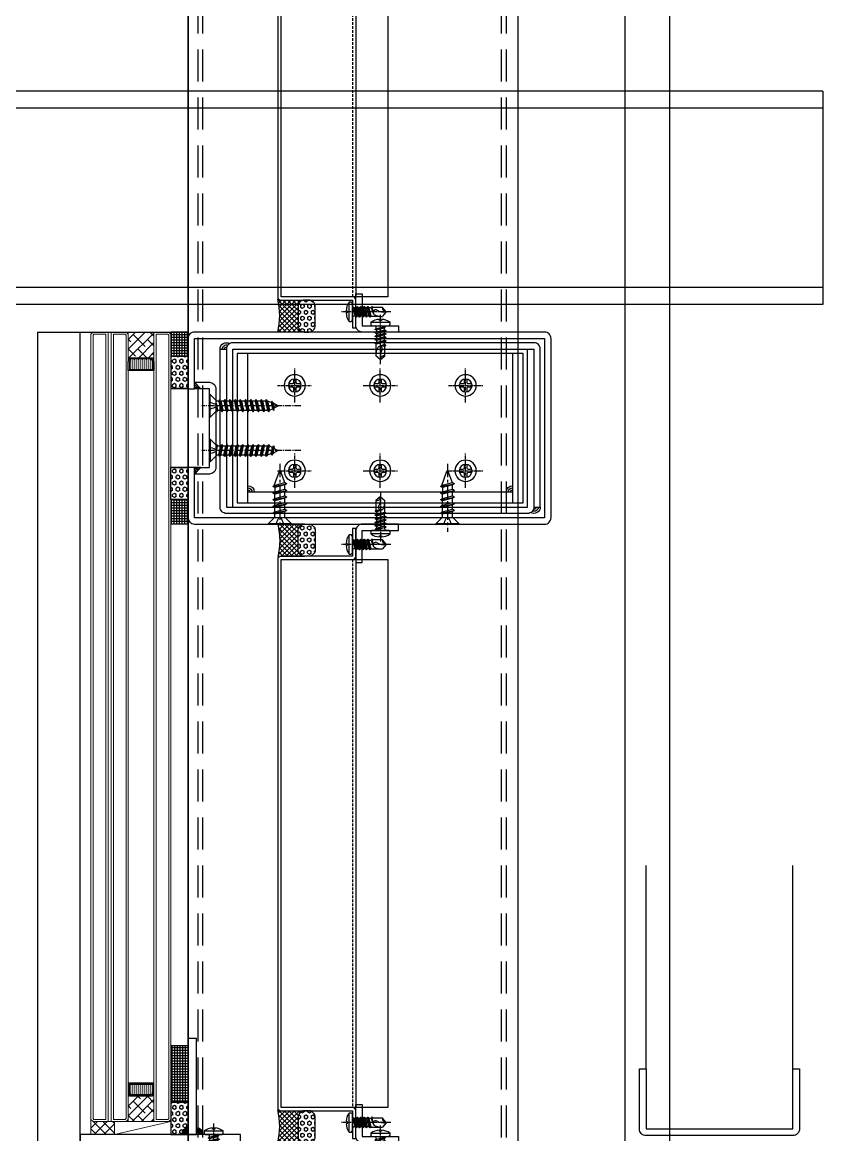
# Model space of a CAD drawing. Extents: x -3378 to 102197, y -3799 to 48702.
# Drawn here: x 58869 to 59244, y 32222 to 32743 of the extents above; entities that cross this region are included whole.
import ezdxf

# ---------------------------------------------------------------- set-up
doc = ezdxf.new("R2010")
doc.units = 0
for name, pattern in [('CEN1', [9, 6, -1, 1, -1]), ('CENTER', [2, 1.25, -0.25, 0.25, -0.25]), ('HIDDEN', [0.375, 0.25, -0.125])]:
    doc.linetypes.add(name, pattern=pattern)
for name, color, linetype in [('ARR', 6, 'Continuous'), ('BCM-DIM', 54, 'Continuous'), ('BCM-draft', 252, 'Continuous'), ('BCM-Extu', 4, 'Continuous'), ('CENTER', 4, 'CENTER'), ('CL', 14, 'CENTER'), ('不鏽鋼板S.S.PANEL', 30, 'Continuous'), ('填縫物 SEALANT', 1, 'Continuous'), ('泡棉', 8, 'Continuous'), ('矽利康', 9, 'Continuous'), ('結構體 STRUCTURAL', 154, 'Continuous'), ('螺絲 固定五金 FASTENERS', 124, 'Continuous'), ('螺絲、螺栓', 4, 'Continuous'), ('視覺模型鋁擠型暫替', 4, 'Continuous'), ('視覺模型鋁擠型暫替-RefEdit0', 4, 'Continuous'), ('金屬面材 METAL PANEL', 2, 'Continuous'), ('镀锌钢板', 3, 'Continuous'), ('隔熱材 INSULATION', 9, 'HIDDEN'), ('隱藏線 HIDDEN', 8, 'HIDDEN')]:
    doc.layers.add(name, color=color, linetype=linetype)
doc.layers.add('BCM-GK', color=252, linetype='Continuous', lineweight=5)
doc.layers.add('BCM-GLA', color=4, linetype='Continuous', lineweight=5)
doc.layers.add('不顯示', color=254, linetype='Continuous', plot=False)
pattern_1 = [(45, (-80931.47096, -992287.45455), (-0.44194173824, 0.44194173824), [])]
pattern_2 = [(90, (-94993.687, -997925.494), (-1.25, 0), []), (180, (-94993.687, -997925.494), (-1e-16, -1.25), [])]
pattern_3 = [(90, (154.4923, -120.1606), (-1.649778, 1e-16), [0.9525, -1.905]), (210, (154.4923, -120.1606), (0.824889, -1.42875), [0.9525, -1.905]), (150, (154.4923, -119.2081), (-0.824889, -1.42875), [0.9525, -1.905])]

# ---------------------------------------------------------------- blocks, each defined once
blk = doc.blocks.new('*u55')
at = {"layer": '泡棉'}
h = blk.add_hatch(dxfattribs=at)
h.set_pattern_fill('HEX', color=256, scale=0.3)
h.set_pattern_definition([(0, (-4141.5022, 978.2385), (0, 1.6497784), [0.9525, -1.905]), (120, (-4141.5022, 978.2385), (-1.42875, -0.8248892), [0.9525, -1.905]), (60, (-4140.5497, 978.2385), (-1.42875, 0.8248892), [0.9525, -1.905])])
edge = h.paths.add_edge_path()
edge.add_line((-12, 9.53), (-3, 9.53))
edge.add_arc((-3, 12.53), 3, 270, 360)
edge.add_line((0, 12.53), (0, 14.53))
edge.add_arc((-3, 14.53), 3, 0, 90)
edge.add_line((-3, 17.53), (-12, 17.53))
edge.add_arc((-12, 14.53), 3, 90, 180)
edge.add_line((-15, 14.53), (-15, 12.53))
edge.add_arc((-12, 12.53), 3, 180, 270)
at = {"layer": '矽利康'}
h = blk.add_hatch(dxfattribs=at)
h.set_pattern_fill('ANSI37', color=256, scale=0.5, style=0)
h.set_pattern_definition([(45, (-4141.5022, 978.2385), (-1.122532, 1.122532), []), (135, (-4141.5022, 978.2385), (-1.122532, -1.122532), [])])
edge = h.paths.add_edge_path()
edge.add_arc((-7.73, -32.06), 32.98, 76.4372, 103.5628)
edge.add_arc((-16.6, 1.13), 1.6, 315, 360)
edge.add_line((-15, 1.13), (-15, 12.53))
edge.add_arc((-12, 12.53), 3, 180, 270)
edge.add_line((-12, 9.53), (-3, 9.53))
edge.add_arc((-3, 12.53), 3, 270, 360)
edge.add_line((0, 12.53), (0, 0))
at = {"layer": '泡棉'}
blk.add_lwpolyline([(-12, 9.53), (-3, 9.53, 0.414214), (0, 12.53), (0, 14.53, 0.414214), (-3, 17.53), (-12, 17.53, 0.414214), (-15, 14.53), (-15, 12.53, 0.414214)], format="xyb", close=True, dxfattribs=at)
at = {"layer": '矽利康'}
blk.add_lwpolyline([(0, 0, 0.118914), (-15.47, 0, 0.198912), (-15, 1.13), (-15, 12.53, 0.414214), (-12, 9.53), (-3, 9.53, 0.414214), (0, 12.53)], format="xyb", close=True, dxfattribs=at)
blk = doc.blocks.new('M5x16圓頭自攻')
at = {"layer": 'ARR', "color": 0, "linetype": 'CENTER', "ltscale": 0.87}
blk.add_line((18, 0), (-5.1, 0), dxfattribs=at)
at = {"layer": 'ARR', "color": 0, "linetype": 'ByBlock', "ltscale": 0.3}
for p, q in [((-1.61, -4.5), (-1.61, 4.5)), ((0.5, 2.24), (1.14, 1.9)), ((0.72, 2.13), (1.65, -2.5)), ((1.89, 1.9), (1.14, 1.9)), ((2.24, 2.5), (3.24, -2.5)), ((3.48, 1.9), (2.73, 1.9)), ((3.83, 2.5), (4.83, -2.5)), ((5.07, 1.9), (4.32, 1.9)), ((5.42, 2.5), (6.42, -2.5)), ((6.81, 1.9), (5.91, 1.9)), ((7.16, 2.5), (8.16, -2.5)), ((8.4, 1.9), (7.65, 1.9)), ((8.73, 1.9), (7.98, 1.9)), ((9.08, 2.5), (9.7, -0.6)), ((14.12, 2.1), (9.46, 2.1)), ((15.83, 0.06), (14.12, 2.1)), ((15.83, 0.06), (15.95, 0.06)), ((16, -0.01), (16, 0.01)), ((2.14, -1.9), (2.89, -1.9)), ((3.73, -1.9), (4.48, -1.9)), ((5.32, -1.9), (6.07, -1.9)), ((6.91, -1.9), (7.81, -1.9)), ((8.54, -2.1), (12.91, -2.1)), ((15.83, -0.06), (14.12, -2.1)), ((15.83, -0.06), (15.95, -0.06))]:
    blk.add_line(p, q, dxfattribs=at)
blk.add_lwpolyline([(-2.98, -0.5, 0.134476), (-1.61, -4.5), (-0.58, -4.5, 0.198912), (-0.44, -4.44), (-0.06, -4.06, 0.198912), (0, -3.92), (0, 3.92, 0.198912), (-0.06, 4.06), (-0.44, 4.44, 0.198912), (-0.58, 4.5), (-1.61, 4.5, 0.134562), (-2.98, 0.5), (-2.48, 0.5), (-2.48, -0.5), (-2.98, -0.5)], format="xyb", dxfattribs=at)
blk.add_lwpolyline([(1.14, 1.9), (2.14, -1.9), (1.8, -2.5), (1.65, -2.5), (1.3, -1.9), (0.3, 1.9), (0.5, 2.24)], dxfattribs=at)
for points in [[(3.24, -2.5), (2.89, -1.9), (1.89, 1.9), (2.24, 2.5), (2.39, 2.5), (2.73, 1.9), (3.73, -1.9), (3.39, -2.5)], [(4.83, -2.5), (4.48, -1.9), (3.48, 1.9), (3.83, 2.5), (3.98, 2.5), (4.32, 1.9), (5.32, -1.9), (4.98, -2.5)], [(6.42, -2.5), (6.07, -1.9), (5.07, 1.9), (5.42, 2.5), (5.57, 2.5), (5.91, 1.9), (6.91, -1.9), (6.57, -2.5)], [(8.16, -2.5), (7.81, -1.9), (6.81, 1.9), (7.16, 2.5), (7.31, 2.5), (7.65, 1.9), (8.65, -1.9), (8.31, -2.5)], [(9.08, 2.5), (8.73, 1.9), (9.7, -0.6), (9.46, 2.1), (9.23, 2.5)]]:
    blk.add_lwpolyline(points, close=True, dxfattribs=at)
for centre, radius, start, end in [((0.67, 3.07), 0.874, 220.3388, 257.7802), ((10.86, -0.29), 1.2, 56.152, 236.152), ((14.85, 6.88), 7.01, 241.6458, 278.008), ((15.9, 1.75), 1.82, 168.8617, 267.6865), ((15.95, 0.01), 0.05, 0, 90), ((1.17, -3.34), 1.44, 84.7312, 144.22), ((13.52, 4.88), 7.01, 241.6458, 274.9541), ((15.95, -0.01), 0.05, 270, 0)]:
    blk.add_arc(centre, radius, start, end, dxfattribs=at)
blk = doc.blocks.new('*U255')
blk.add_blockref('M5x16圓頭自攻', (0, 0))
blk = doc.blocks.new('*U609')
at = {"layer": 'BCM-draft', "linetype": 'HIDDEN', "ltscale": 5}
blk.add_line((16.6, 35), (683.4, 35), dxfattribs=at)
at = {"layer": 'BCM-draft'}
blk.add_lwpolyline([(16.6, 36.6), (683.4, 36.6)], dxfattribs=at)
at = {"layer": '不鏽鋼板S.S.PANEL'}
blk.add_lwpolyline([(685, 1.6), (685, 35), (698, 35), (698, 36.6), (685, 36.6, 0.414214), (683.4, 35), (683.4, 1.6), (16.6, 1.6), (16.6, 35, 0.414214), (15, 36.6), (2, 36.6), (2, 35), (15, 35), (15, 1.6, 0.414214), (16.6, 0), (683.4, 0, 0.414214)], format="xyb", close=True, dxfattribs=at)
at = {"layer": '金屬面材 METAL PANEL'}
blk.add_lwpolyline([(682, 39.6), (697, 39.6), (697, 56.6), (700, 56.6), (700, 39.6, -0.414214), (697, 36.6), (682, 36.6)], format="xyb", close=True, dxfattribs=at)
at = {"layer": '隔熱材 INSULATION', "const_width": 0.2}
blk.add_lwpolyline([(683.4, 35), (683.4, 51.6), (16.6, 51.6), (16.6, 35)], dxfattribs=at)
at = {"layer": '隔熱材 INSULATION'}
blk.add_lwpolyline([(683.4, 1.6), (16.6, 1.6), (16.6, 51.6), (683.4, 51.6)], close=True, dxfattribs=at)
at = {"layer": '填縫物 SEALANT'}
blk.add_blockref('*u55', (700, 0), dxfattribs=at)
at = {"layer": '螺絲 固定五金 FASTENERS', "rotation": 90}
blk.add_blockref('*U255', (690.5, 35), dxfattribs=at)
at = {"layer": '螺絲 固定五金 FASTENERS'}
blk.add_blockref('*U255', (697, 48.1), dxfattribs=at)
blk = doc.blocks.new('5224')
at = {"layer": '視覺模型鋁擠型暫替', "color": 2, "linetype": 'Continuous'}
for centre, radius, start, end in [((-151093.86, 297894.52, 0), 3, 90, 180), ((-151093.86, 297894.52, 0), 2.5, 90, 180), ((-151093.86, 297894.52, 0), 2, 90, 180), ((-151093.86, 297894.52, 0), 1.5, 90, 180), ((-151093.86, 297894.52, 0), 1, 90, 180), ((-151089.86, 297894.52, 0), 3, 0, 90), ((-151089.86, 297894.52, 0), 2.5, 0, 90), ((-151089.86, 297894.52, 0), 2, 0, 90), ((-151089.86, 297894.52, 0), 1.5, 0, 90), ((-151089.86, 297894.52, 0), 1, 0, 90)]:
    blk.add_arc(centre, radius, start, end, dxfattribs=at)
at = {"layer": '金屬面材 METAL PANEL', "elevation": 0}
for points in [[(-151093.86, 297939.52), (-151093.86, 297894.52), (-151089.86, 297894.52), (-151089.86, 297939.52)], [(-151144.36, 297890.52), (-151069.36, 297890.52), (-151069.36, 297894.52), (-151144.36, 297894.52)]]:
    blk.add_lwpolyline(points, close=True, dxfattribs=at)
at = {"layer": '螺絲 固定五金 FASTENERS', "rotation": 270}
blk.add_blockref('*U255', (-151081.86, 297894.52, 0), dxfattribs=at)
blk = doc.blocks.new('*u927')
at = {"layer": 'CENTER', "color": 0, "ltscale": 5}
blk.add_line((28.28, 0), (-3.62, 0), dxfattribs=at)
at = {"layer": '螺絲、螺栓', "color": 0, "linetype": 'ByBlock', "ltscale": 0.2}
for p, q in [((0.3, 5.3), (0.3, -5.3)), ((3.1, 2.5), (3.1, -2.5)), ((3.1, 2.39), (4.64, 2.39)), ((5.08, 3.15), (6.34, -3.15)), ((5.7, 2.39), (7.79, 2.39)), ((8.23, 3.15), (9.49, -3.15)), ((8.85, 2.39), (10.94, 2.39)), ((11.38, 3.15), (12.64, -3.15)), ((12, 2.39), (14.09, 2.39)), ((14.53, 3.15), (15.79, -3.15)), ((17.24, 2.39), (15.15, 2.39)), ((17.68, 3.15), (18.94, -3.15)), ((18.17, 2.61), (24.84, 0.24)), ((3.1, -2.39), (5.9, -2.39)), ((6.96, -2.39), (9.05, -2.39)), ((10.11, -2.39), (12.2, -2.39)), ((13.26, -2.39), (15.35, -2.39)), ((16.41, -2.39), (18.5, -2.39)), ((24.84, -0.23), (19.52, -2.25))]:
    blk.add_line(p, q, dxfattribs=at)
blk.add_lwpolyline([(3.1, -2.5), (0.3, -5.3), (0, -5.3), (0, 5.3), (0.3, 5.3), (3.1, 2.5)], dxfattribs=at)
blk.add_lwpolyline([(0, 1.61, -0.048054), (2.67, 0.68, -0.292428), (3.1, 0, -0.292428), (2.67, -0.68, -0.048054), (0, -1.61, -0.048054)], format="xyb", dxfattribs=at)
for points in [[(6.34, -3.15), (5.9, -2.39), (4.64, 2.39), (5.08, 3.15), (5.27, 3.15), (5.7, 2.39), (6.96, -2.39), (6.53, -3.15)], [(9.49, -3.15), (9.05, -2.39), (7.79, 2.39), (8.23, 3.15), (8.42, 3.15), (8.85, 2.39), (10.11, -2.39), (9.68, -3.15)], [(12.64, -3.15), (12.2, -2.39), (10.94, 2.39), (11.38, 3.15), (11.57, 3.15), (12, 2.39), (13.26, -2.39), (12.83, -3.15)], [(15.79, -3.15), (15.35, -2.39), (14.09, 2.39), (14.53, 3.15), (14.72, 3.15), (15.15, 2.39), (16.41, -2.39), (15.98, -3.15)], [(18.94, -3.15), (18.5, -2.39), (17.24, 2.39), (17.68, 3.15), (17.87, 3.15), (18.3, 2.39), (19.56, -2.39), (19.13, -3.15)]]:
    blk.add_lwpolyline(points, close=True, dxfattribs=at)
blk.add_arc((24.75, 0), 0.252, 292.1627, 69.4623, dxfattribs=at)
blk = doc.blocks.new('*U929')
blk.add_blockref('*u927', (0, 0))
blk = doc.blocks.new('橫料01')
at = {"layer": '視覺模型鋁擠型暫替', "linetype": 'Continuous'}
h = blk.add_hatch(dxfattribs=at)
h.set_pattern_fill('ANSI31', color=1, scale=5)
h.set_pattern_definition(pattern_1)
h.paths.add_polyline_path([(-151.5, -26.5), (-148.5, -26.5), (-151.5, -23.5)])
h = blk.add_hatch(dxfattribs=at)
h.set_pattern_fill('ANSI31', color=1, scale=5)
h.set_pattern_definition(pattern_1)
h.paths.add_polyline_path([(-151.5, -66.5), (-148.5, -63.5), (-151.5, -63.5)])
at = {"layer": '視覺模型鋁擠型暫替', "color": 1, "linetype": 'Continuous'}
for points in [[(-148.5, -26.5), (-151.5, -26.5), (-151.5, -23.5), (-148.5, -26.5)], [(-148.5, -63.5), (-151.5, -63.5), (-151.5, -66.5), (-148.5, -63.5)]]:
    blk.add_lwpolyline(points, dxfattribs=at)
at = {"layer": '視覺模型鋁擠型暫替', "color": 7, "linetype": 'Continuous'}
for centre, radius, start, end in [((7.5, -8), 3, 0, 120), ((7.5, -8), 2, 0, 109.4712), ((7.5, -8), 1, 0, 99.5941), ((-136.5, -82.01), 3, 180, 300), ((-136.5, -82.01), 2, 180, 289.4712), ((-136.5, -82.01), 1, 180, 279.5941)]:
    blk.add_arc(centre, radius, start, end, dxfattribs=at)
at = {"layer": '金屬面材 METAL PANEL'}
for points in [[(-151.5, -63.5), (-151.5, -87.01), (12.5, -87.01), (12.5, -3), (-151.49, -3), (-151.5, -26.5), (-154.5, -26.5), (-154.49, -3, -0.414128), (-151.49, 0), (12.5, 0, -0.414214), (15.5, -3), (15.5, -87.01, -0.414214), (12.5, -90.01), (-151.5, -90.01, -0.414214), (-154.5, -87.01), (-154.5, -63.5)], [(-151.5, -66.5), (-144.5, -66.5, 0.414214), (-141.5, -63.5), (-141.5, -26.5, 0.414239), (-144.5, -23.5), (-151.5, -23.5), (-148.5, -26.5), (-144.5, -26.5), (-144.5, -63.5), (-148.5, -63.5)]]:
    blk.add_lwpolyline(points, format="xyb", close=True, dxfattribs=at)
at = {"layer": '镀锌钢板'}
for points in [[(-136.5, -82.01), (-136.5, -8), (4.5, -8), (4.5, -82.01), (7.5, -82.01), (7.5, -8, 0.414214), (4.5, -5), (-136.5, -5, 0.414214), (-139.5, -8), (-139.5, -82.01)], [(10.5, -8), (10.5, -82.01, -0.414214), (7.5, -85.01), (-133.5, -85.01, -0.414214), (-136.5, -82.01), (-136.5, -8), (-133.5, -8), (-133.5, -82.01), (7.5, -82.01), (7.5, -8)]]:
    blk.add_lwpolyline(points, format="xyb", close=True, dxfattribs=at)
at = {"layer": '螺絲 固定五金 FASTENERS', "xscale": -1.000000000000002, "rotation": 90}
for p in [(-111.5, 0), (-33, 0)]:
    blk.add_blockref('*U929', p, dxfattribs=at)
blk = doc.blocks.new('*U35')
blk.add_lwpolyline([(1.22, 0.68), (2.48, 0.68, -0.398336), (3.02, 0.16, -0.027263), (3.02, -0.16, -0.398336), (2.48, -0.68), (1.22, -0.68, 0.414214), (0.68, -1.22), (0.68, -2.48, -0.398336), (0.16, -3.02, -0.027263), (-0.16, -3.02, -0.398336), (-0.68, -2.48), (-0.68, -1.22, 0.414214), (-1.22, -0.68), (-2.48, -0.68, -0.398336), (-3.02, -0.16, -0.027263), (-3.02, 0.16, -0.398336), (-2.48, 0.68), (-1.22, 0.68, 0.414214), (-0.68, 1.22), (-0.68, 2.48, -0.398336), (-0.16, 3.02, -0.027263), (0.16, 3.02, -0.398336), (0.68, 2.48), (0.68, 1.22, 0.414214)], format="xyb", close=True)
blk.add_circle((0, 0), 5)
at = {"layer": 'CL'}
for p, q in [((0, 8.04), (0, -8.04)), ((-8.04, 0), (8.04, 0))]:
    blk.add_line(p, q, dxfattribs=at)
blk = doc.blocks.new('圓孔6mm')
at = {"layer": '視覺模型鋁擠型暫替', "color": 6, "linetype": 'Continuous'}
blk.add_circle((0, 0), 3, dxfattribs=at)
at = {"layer": 'BCM-draft'}
blk.add_blockref('*U35', (0, 0), dxfattribs=at)
blk = doc.blocks.new('4t 托架')
at = {"layer": '視覺模型鋁擠型暫替', "color": 7, "linetype": 'Continuous'}
for centre, radius, start, end in [((14.5, -11.5), 1, 270, 0), ((14.5, -11.5), 2, 270, 0), ((14.5, -11.5), 3, 270, 0), ((138.5, -11.5), 3, 180, 270), ((138.5, -11.5), 2, 180, 270), ((138.5, -11.5), 1, 180, 270)]:
    blk.add_arc(centre, radius, start, end, dxfattribs=at)
at = {"layer": '镀锌钢板', "color": 6, "linetype": 'Continuous'}
for p, q in [((14.5, -6.5), (14.5, -76.51)), ((138.5, -76.51), (138.5, -6.5)), ((138.5, -11.5), (14.5, -11.5))]:
    blk.add_line(p, q, dxfattribs=at)
blk.add_lwpolyline([(9.5, -6.5), (143.5, -6.5), (143.5, -76.51), (9.5, -76.51)], close=True, dxfattribs=at)
at = {"layer": '視覺模型鋁擠型暫替', "linetype": 'Continuous'}
for p in [(36.5, -21.5), (76.5, -21.5), (116.5, -21.5), (36.5, -61.51), (76.5, -61.51), (116.5, -61.51)]:
    blk.add_blockref('圓孔6mm', p, dxfattribs=at)
blk = doc.blocks.new('A$C4E2A2353')
at = {"layer": 'ARR', "color": 0, "linetype": 'ByBlock', "ltscale": 0.3}
for p, q in [((0.3, -5.3), (0.3, 5.3)), ((3.1, -2.5), (3.1, 2.5)), ((4.38, 2.15), (3.1, 2.15)), ((3.1, 1.24), (3.82, -2.16)), ((4.71, 2.87), (4.38, 2.15)), ((4.38, 2.15), (5.3, -2.16)), ((4.43, 1.96), (5.34, -2.36)), ((5.34, 2.15), (4.71, 2.87)), ((4.71, 2.87), (5.93, -2.88)), ((4.89, 2.06), (5.8, -2.26)), ((6.82, 2.15), (5.34, 2.15)), ((5.34, 2.15), (6.26, -2.16)), ((5.34, 2.15), (6.26, -2.16)), ((7.15, 2.87), (6.82, 2.15)), ((6.82, 2.15), (7.74, -2.16)), ((6.86, 1.96), (7.78, -2.36)), ((7.78, 2.15), (7.15, 2.87)), ((7.15, 2.87), (8.37, -2.88)), ((7.32, 2.06), (8.24, -2.26)), ((9.26, 2.15), (7.78, 2.15)), ((7.78, 2.15), (8.7, -2.16)), ((7.78, 2.15), (8.7, -2.16)), ((9.59, 2.87), (9.26, 2.15)), ((9.26, 2.15), (10.17, -2.16)), ((9.3, 1.96), (10.21, -2.36)), ((10.22, 2.15), (9.59, 2.87)), ((9.59, 2.87), (10.81, -2.88)), ((9.76, 2.06), (10.67, -2.26)), ((11.7, 2.15), (10.22, 2.15)), ((10.22, 2.15), (11.13, -2.16)), ((10.22, 2.15), (11.13, -2.16)), ((12.02, 2.87), (11.7, 2.15)), ((11.7, 2.15), (12.61, -2.16)), ((11.74, 1.96), (12.65, -2.36)), ((12.66, 2.15), (12.02, 2.87)), ((12.02, 2.87), (13.24, -2.88)), ((12.2, 2.06), (13.11, -2.26)), ((14.13, 2.15), (12.66, 2.15)), ((12.66, 2.15), (13.57, -2.16)), ((12.66, 2.15), (13.57, -2.16)), ((14.46, 2.87), (14.13, 2.15)), ((14.13, 2.15), (15.05, -2.16)), ((14.18, 1.96), (15.09, -2.36)), ((15.09, 2.15), (14.46, 2.87)), ((14.46, 2.87), (15.68, -2.88)), ((14.64, 2.06), (15.55, -2.26)), ((16.57, 2.15), (15.09, 2.15)), ((15.09, 2.15), (16.01, -2.16)), ((15.09, 2.15), (16.01, -2.16)), ((16.9, 2.87), (16.57, 2.15)), ((16.57, 2.15), (17.49, -2.16)), ((16.61, 1.96), (17.53, -2.36)), ((17.53, 2.15), (16.9, 2.87)), ((16.9, 2.87), (18.12, -2.88)), ((17.07, 2.06), (17.99, -2.26)), ((19.01, 2.15), (17.53, 2.15)), ((17.53, 2.15), (18.45, -2.16)), ((17.53, 2.15), (18.45, -2.16)), ((19.34, 2.87), (19.01, 2.15)), ((19.01, 2.15), (19.92, -2.16)), ((19.05, 1.96), (19.96, -2.36)), ((19.97, 2.15), (19.34, 2.87)), ((19.34, 2.87), (20.56, -2.88)), ((19.51, 2.06), (20.42, -2.26)), ((21.45, 2.15), (19.97, 2.15)), ((19.97, 2.15), (20.88, -2.16)), ((19.97, 2.15), (20.88, -2.16)), ((21.77, 2.87), (21.45, 2.15)), ((21.77, 2.87), (21.45, 2.15)), ((21.45, 2.15), (22.36, -2.16)), ((21.45, 2.15), (22.36, -2.16)), ((21.49, 1.96), (22.4, -2.36)), ((21.49, 1.96), (22.4, -2.36)), ((22.41, 2.15), (21.77, 2.87)), ((21.77, 2.87), (22.99, -2.88)), ((22.41, 2.15), (21.77, 2.87)), ((21.77, 2.87), (22.99, -2.88)), ((21.95, 2.06), (22.86, -2.26)), ((21.95, 2.06), (22.86, -2.26)), ((23.88, 2.15), (22.41, 2.15)), ((22.41, 2.15), (23.32, -2.16)), ((23.88, 2.15), (22.41, 2.15)), ((22.41, 2.15), (23.32, -2.16)), ((22.41, 2.15), (23.32, -2.16)), ((22.41, 2.15), (23.32, -2.16)), ((24.21, 2.87), (23.88, 2.15)), ((24.21, 2.87), (23.88, 2.15)), ((23.88, 2.15), (24.8, -2.16)), ((23.88, 2.15), (24.8, -2.16)), ((23.93, 1.96), (24.84, -2.36)), ((23.93, 1.96), (24.84, -2.36)), ((24.84, 2.15), (24.21, 2.87)), ((24.21, 2.87), (25.43, -2.88)), ((24.84, 2.15), (24.21, 2.87)), ((24.21, 2.87), (25.43, -2.88)), ((24.38, 2.06), (25.3, -2.26)), ((24.38, 2.06), (25.3, -2.26)), ((26.32, 2.15), (24.84, 2.15)), ((24.84, 2.15), (25.76, -2.16)), ((26.32, 2.15), (24.84, 2.15)), ((24.84, 2.15), (25.76, -2.16)), ((24.84, 2.15), (25.76, -2.16)), ((24.84, 2.15), (25.76, -2.16)), ((26.65, 2.87), (26.32, 2.15)), ((26.65, 2.87), (26.32, 2.15)), ((26.32, 2.15), (27.24, -2.16)), ((26.32, 2.15), (27.24, -2.16)), ((26.36, 1.96), (27.28, -2.36)), ((26.36, 1.96), (27.28, -2.36)), ((27.28, 2.15), (26.65, 2.87)), ((26.65, 2.87), (27.87, -2.88)), ((27.28, 2.15), (26.65, 2.87)), ((26.65, 2.87), (27.87, -2.88)), ((26.82, 2.06), (27.74, -2.26)), ((26.82, 2.06), (27.74, -2.26)), ((28.91, 1.45), (27.28, 2.15)), ((27.28, 2.15), (28.19, -2.16)), ((27.28, 2.15), (28.19, -2.16)), ((27.28, 2.15), (28.19, -2.16)), ((27.28, 2.15), (28.19, -2.16)), ((29.24, 2.17), (28.91, 1.45)), ((28.91, 1.45), (29.52, -1.46)), ((29.96, 0.99), (29.24, 2.17)), ((29.24, 2.17), (30.16, -2.18)), ((32.25, 0), (29.96, 1.25)), ((29.96, 0.99), (30.39, -1)), ((32.26, 0), (32.25, 0)), ((3.1, -1.02), (3.49, -2.88)), ((3.1, -2.44), (3.49, -2.88)), ((3.49, -2.88), (3.82, -2.16)), ((3.82, -2.16), (5.3, -2.16)), ((5.3, -2.16), (5.93, -2.88)), ((5.93, -2.88), (6.26, -2.16)), ((6.26, -2.16), (7.74, -2.16)), ((7.74, -2.16), (8.37, -2.88)), ((8.37, -2.88), (8.7, -2.16)), ((8.7, -2.16), (10.17, -2.16)), ((10.17, -2.16), (10.81, -2.88)), ((10.81, -2.88), (11.13, -2.16)), ((11.13, -2.16), (12.61, -2.16)), ((12.61, -2.16), (13.24, -2.88)), ((13.24, -2.88), (13.57, -2.16)), ((13.57, -2.16), (15.05, -2.16)), ((15.05, -2.16), (15.68, -2.88)), ((15.68, -2.88), (16.01, -2.16)), ((16.01, -2.16), (17.49, -2.16)), ((17.49, -2.16), (18.12, -2.88)), ((18.12, -2.88), (18.45, -2.16)), ((18.45, -2.16), (19.92, -2.16)), ((19.92, -2.16), (20.56, -2.88)), ((20.56, -2.88), (20.88, -2.16)), ((20.88, -2.16), (22.36, -2.16)), ((22.36, -2.16), (22.99, -2.88)), ((22.36, -2.16), (22.99, -2.88)), ((22.99, -2.88), (23.32, -2.16)), ((22.99, -2.88), (23.32, -2.16)), ((23.32, -2.16), (24.8, -2.16)), ((23.32, -2.16), (24.8, -2.16)), ((24.8, -2.16), (25.43, -2.88)), ((24.8, -2.16), (25.43, -2.88)), ((25.43, -2.88), (25.76, -2.16)), ((25.43, -2.88), (25.76, -2.16)), ((25.76, -2.16), (27.24, -2.16)), ((25.76, -2.16), (27.24, -2.16)), ((27.24, -2.16), (27.87, -2.88)), ((27.24, -2.16), (27.87, -2.88)), ((27.87, -2.88), (28.19, -2.16)), ((27.87, -2.88), (28.19, -2.16)), ((28.19, -2.16), (29.52, -1.46)), ((29.52, -1.46), (30.16, -2.18)), ((30.16, -2.18), (30.39, -1)), ((30.39, -1), (32.25, -0.01)), ((32.25, -0.01), (32.26, 0))]:
    blk.add_line(p, q, dxfattribs=at)
at = {"layer": 'ARR', "color": 0, "linetype": 'CEN1', "ltscale": 0.5}
blk.add_line((42.86, 0), (-3.62, 0), dxfattribs=at)
at = {"layer": 'ARR', "color": 0, "linetype": 'ByBlock', "ltscale": 0.3}
blk.add_lwpolyline([(3.1, 2.5), (0.3, 5.3), (0, 5.3), (0, -5.3), (0.3, -5.3), (3.1, -2.5)], dxfattribs=at)
blk.add_lwpolyline([(0, -1.61, 0.048054), (2.67, -0.68, 0.292428), (3.1, 0, 0.292428), (2.67, 0.68, 0.048054), (0, 1.61, 0.048054)], format="xyb", dxfattribs=at)
blk = doc.blocks.new('*U920')
at = {"layer": '螺絲、螺栓', "color": 0, "linetype": 'ByBlock', "xscale": -1, "rotation": 180}
blk.add_blockref('A$C4E2A2353', (0, 0), dxfattribs=at)
blk = doc.blocks.new('護蓋')
at = {"layer": '螺絲 固定五金 FASTENERS', "xscale": -1, "rotation": 180}
blk.add_blockref('*U920', (0, 10.5), dxfattribs=at)
at = {"layer": '螺絲 固定五金 FASTENERS'}
blk.add_blockref('*U920', (0, -10.5), dxfattribs=at)
blk = doc.blocks.new('425424')
at = {"layer": 'BCM-DIM', "linetype": 'Continuous'}
h = blk.add_hatch(dxfattribs=at)
h.set_pattern_fill('ANSI37', color=256, scale=10, angle=45)
h.set_pattern_definition(pattern_2)
h.paths.add_polyline_path([(-0.01, -11.5), (-8.01, -11.5), (-8.01, 0.01), (-0.01, 0.01)])
h = blk.add_hatch(dxfattribs=at)
h.set_pattern_fill('ANSI37', color=256, scale=10, angle=45)
h.set_pattern_definition(pattern_2)
h.paths.add_polyline_path([(-0.01, -78.5), (-8.01, -78.5), (-8.01, -90.01), (-0.01, -90.01)])
at = {"layer": '泡棉'}
h = blk.add_hatch(dxfattribs=at)
h.set_pattern_fill('HEX', color=256, scale=0.3, angle=90)
h.set_pattern_definition(pattern_3)
h.paths.add_polyline_path([(-0.01, -11.5), (-8.01, -11.5), (-8.01, -26.5), (-0.01, -26.5)])
h = blk.add_hatch(dxfattribs=at)
h.set_pattern_fill('HEX', color=256, scale=0.3, angle=90)
h.set_pattern_definition(pattern_3)
h.paths.add_polyline_path([(-0.01, -63.5), (-8.01, -63.5), (-8.01, -78.5), (-0.01, -78.5)])
at = {"layer": 'BCM-DIM', "linetype": 'Continuous'}
for p, q in [((-0.01, 0.01), (-8.01, 0.01)), ((-0.13, -26.5), (-8.13, -26.5)), ((-0.13, -63.5), (-8.13, -63.5)), ((-0.01, -90.01), (-8.01, -90.01))]:
    blk.add_line(p, q, dxfattribs=at)
at = {"layer": '泡棉'}
for points in [[(-0.01, -11.5), (-8.01, -11.5), (-8.01, -26.5), (-0.01, -26.5)], [(-0.01, -78.5), (-8.01, -78.5), (-8.01, -63.5), (-0.01, -63.5)]]:
    blk.add_lwpolyline(points, close=True, dxfattribs=at)
blk = doc.blocks.new('*U633')
at = {"layer": 'BCM-draft', "linetype": 'HIDDEN', "ltscale": 5}
blk.add_line((16.6, 35), (273.39, 35), dxfattribs=at)
at = {"layer": 'BCM-draft'}
blk.add_lwpolyline([(16.6, 36.6), (273.39, 36.6)], dxfattribs=at)
at = {"layer": '不鏽鋼板S.S.PANEL'}
blk.add_lwpolyline([(274.99, 1.6), (274.99, 35), (287.99, 35), (287.99, 36.6), (274.99, 36.6, 0.414214), (273.39, 35), (273.39, 1.6), (16.6, 1.6), (16.6, 35, 0.414214), (15, 36.6), (2, 36.6), (2, 35), (15, 35), (15, 1.6, 0.414214), (16.6, 0), (273.39, 0, 0.414214)], format="xyb", close=True, dxfattribs=at)
at = {"layer": '金屬面材 METAL PANEL'}
for points in [[(18, 39.6), (3, 39.6), (3, 56.6), (0, 56.6), (0, 39.6, 0.414214), (3, 36.6), (18, 36.6)], [(271.99, 39.6), (286.99, 39.6), (286.99, 56.6), (289.99, 56.6), (289.99, 39.6, -0.414214), (286.99, 36.6), (271.99, 36.6)]]:
    blk.add_lwpolyline(points, format="xyb", close=True, dxfattribs=at)
at = {"layer": '隔熱材 INSULATION', "const_width": 0.2}
blk.add_lwpolyline([(273.39, 35), (273.39, 51.6), (16.6, 51.6), (16.6, 35)], dxfattribs=at)
at = {"layer": '隔熱材 INSULATION'}
blk.add_lwpolyline([(273.39, 1.6), (16.6, 1.6), (16.6, 51.6), (273.39, 51.6)], close=True, dxfattribs=at)
at = {"layer": '填縫物 SEALANT', "extrusion": (0, 0, -1), "zscale": -1}
blk.add_blockref('*u55', (0, 0), dxfattribs=at)
at = {"layer": '填縫物 SEALANT'}
blk.add_blockref('*u55', (289.99, 0), dxfattribs=at)
at = {"layer": '螺絲 固定五金 FASTENERS'}
for p, rotation in [((3, 48.1), 180), ((9.5, 35), 90), ((280.49, 35), 90)]:
    blk.add_blockref('*U255', p, dxfattribs=dict(at, rotation=rotation))
blk.add_blockref('*U255', (286.99, 48.1), dxfattribs=at)

msp = doc.modelspace()

# ---------------------------------------------------------------- hatches: boundary and pattern name
at = {"layer": 'BCM-DIM', "linetype": 'Continuous'}
h = msp.add_hatch(dxfattribs=at)
h.set_pattern_fill('ANSI37', color=256, scale=10, angle=45)
h.set_pattern_definition([(90, (-36047.0687, -965598.4013), (-1.25, 0), []), (180, (-36047.0687, -965598.4013), (-1e-16, -1.25), [])])
h.paths.add_polyline_path([(58946.611, 32263.593), (58938.611, 32263.593), (58938.611, 32237.085), (58946.611, 32237.085)])
at = {"layer": 'BCM-Extu', "linetype": 'ByBlock'}
h = msp.add_hatch(dxfattribs=at)
h.set_pattern_fill('DOTS', color=8, scale=15, angle=90, style=0)
h.set_pattern_definition([(90, (59475.52285, 35631.4319), (-0.9375, 0.46875), [0, -0.9375])])
h.paths.add_polyline_path([(58919.683, 32585.586), (58919.111, 32584.043), (58919.111, 32580.586), (58930.111, 32580.586), (58930.111, 32584.043), (58929.538, 32585.586)])
h = msp.add_hatch(dxfattribs=at)
h.set_pattern_fill('DOTS', color=8, scale=15, angle=90, style=0)
h.set_pattern_definition([(90, (59475.52285, 35828.8935), (-0.9375, 0.46875), [0, -0.9375])])
h.paths.add_polyline_path([(58919.683, 32240.585), (58919.111, 32242.127), (58919.111, 32245.585), (58930.111, 32245.585), (58930.111, 32242.127), (58929.538, 32240.585)])
at = {"layer": 'BCM-GK', "linetype": 'ByBlock'}
h = msp.add_hatch(dxfattribs=at)
h.set_pattern_fill('ANSI38', color=256, angle=180)
h.set_pattern_definition([(225, (1358294.3703, -89289.8396), (2.24506403, -2.24506403), []), (315, (1358294.3703, -89289.8396), (6.735192091, -2.24506403), [7.9375, -4.7625])])
h.paths.add_polyline_path([(58929.886, 32586.086), (58930.611, 32584.133), (58930.611, 32598.086), (58918.611, 32598.086), (58918.611, 32584.133), (58919.336, 32586.086)])
h = msp.add_hatch(dxfattribs=at)
h.set_pattern_fill('ANSI38', color=256, angle=180)
h.set_pattern_definition([(225, (1358294.3703, -89092.378), (2.24506403, -2.24506403), []), (315, (1358294.3703, -89092.378), (6.735192091, -2.24506403), [7.9375, -4.7625])])
h.paths.add_polyline_path([(58929.886, 32240.085), (58930.611, 32242.037), (58930.611, 32228.085), (58918.611, 32228.085), (58918.611, 32242.037), (58919.336, 32240.085)])
h = msp.add_hatch(dxfattribs=at)
h.set_pattern_fill('ANSI37', color=256, angle=-180)
h.set_pattern_definition([(225, (-400816.328, 147446.032), (2.24506403, -2.24506403), []), (315, (-400816.328, 147446.032), (2.24506403, 2.24506403), [])])
h.paths.add_polyline_path([(58901.109, 32222.085), (58912.111, 32222.085), (58912.111, 32228.085), (58902.111, 32228.085), (58901.111, 32229.085)])
at = {"layer": '泡棉'}
h = msp.add_hatch(dxfattribs=at)
h.set_pattern_fill('HEX', color=256, scale=0.3, angle=90)
h.set_pattern_definition([(90, (59101.1106, 32128.424), (-1.649778, 1e-16), [0.9525, -1.905]), (210, (59101.1106, 32128.424), (0.824889, -1.42875), [0.9525, -1.905]), (150, (59101.1106, 32129.3766), (-0.824889, -1.42875), [0.9525, -1.905])])
h.paths.add_polyline_path([(58946.611, 32237.085), (58938.611, 32237.085), (58938.611, 32222.085), (58946.611, 32222.085)])

# ---------------------------------------------------------------- linework, layer by layer
at = {"layer": 'BCM-DIM', "linetype": 'Continuous'}
for p, q in [((58946.611, 32263.593), (58938.611, 32263.593)), ((58946.611, 32237.085), (58938.611, 32237.085))]:
    msp.add_line(p, q, dxfattribs=at)
at = {"layer": 'BCM-Extu', "color": 8, "linetype": 'ByBlock'}
for points in [[(58930.611, 32584.133), (58930.611, 32580.086), (58918.611, 32580.086), (58918.611, 32584.133), (58919.336, 32586.086), (58929.886, 32586.086)], [(58929.538, 32585.586), (58919.683, 32585.586), (58919.111, 32584.043), (58919.111, 32580.586), (58930.111, 32580.586), (58930.111, 32584.043)], [(58930.611, 32242.037), (58930.611, 32246.085), (58918.611, 32246.085), (58918.611, 32242.037), (58919.336, 32240.085), (58929.886, 32240.085)], [(58929.538, 32240.585), (58919.683, 32240.585), (58919.111, 32242.127), (58919.111, 32245.585), (58930.111, 32245.585), (58930.111, 32242.127)]]:
    msp.add_lwpolyline(points, close=True, dxfattribs=at)
at = {"layer": 'BCM-GK', "linetype": 'ByBlock'}
for points in [[(58930.611, 32598.086), (58930.611, 32586.086), (58918.611, 32586.086), (58918.611, 32598.086)], [(58930.611, 32228.085), (58930.611, 32240.085), (58918.611, 32240.085), (58918.611, 32228.085)], [(58912.111, 32222.085), (58938.611, 32222.085), (58938.611, 32228.085), (58912.111, 32228.085)]]:
    msp.add_lwpolyline(points, close=True, dxfattribs=at)
at = {"layer": 'BCM-GK'}
msp.add_lwpolyline([(58901.109, 32222.085), (58912.111, 32222.085), (58912.111, 32228.085), (58902.111, 32228.085), (58901.111, 32229.085), (58901.109, 32222.085)], dxfattribs=at)
at = {"layer": 'BCM-GK', "linetype": 'ByBlock'}
msp.add_lwpolyline([(58912.111, 32222.085), (58938.611, 32228.085)], dxfattribs=at)
at = {"layer": 'BCM-GLA', "linetype": 'ByBlock'}
for p, q in [((58901.111, 32597.086), (58902.111, 32598.086)), ((58918.611, 32597.086), (58917.611, 32598.086)), ((58937.611, 32598.086), (58930.611, 32598.086)), ((58938.611, 32597.086), (58937.611, 32598.086))]:
    msp.add_line(p, q, dxfattribs=at)
at = {"layer": 'BCM-GLA', "color": 5, "linetype": 'ByBlock'}
for p, q in [((58902.525, 32597.086), (58908.111, 32597.086)), ((58917.196, 32597.086), (58911.611, 32597.086)), ((58937.196, 32597.086), (58931.611, 32597.086))]:
    msp.add_line(p, q, dxfattribs=at)
at = {"layer": 'BCM-GLA', "linetype": 'ByBlock'}
for points in [[(58901.111, 32597.086), (58901.111, 32229.085), (58902.111, 32228.085), (58909.111, 32228.085), (58909.111, 32598.086), (58902.111, 32598.086)], [(58918.611, 32597.086), (58918.611, 32229.085), (58917.611, 32228.085), (58910.611, 32228.085), (58910.611, 32598.086), (58917.611, 32598.086)], [(58938.611, 32597.086), (58938.611, 32229.085), (58937.611, 32228.085), (58930.611, 32228.085), (58930.611, 32597.086)]]:
    msp.add_lwpolyline(points, dxfattribs=at)
at = {"layer": 'BCM-GLA', "color": 5, "linetype": 'ByBlock'}
for points in [[(58902.525, 32597.086), (58902.111, 32596.672), (58902.111, 32229.499), (58902.525, 32229.085), (58908.111, 32229.085), (58908.111, 32597.086)], [(58917.196, 32597.086), (58917.611, 32596.672), (58917.611, 32229.499), (58917.196, 32229.085), (58911.611, 32229.085), (58911.611, 32597.086)], [(58937.196, 32597.086), (58937.611, 32596.672), (58937.611, 32229.499), (58937.196, 32229.085), (58931.611, 32229.085), (58931.611, 32597.086)]]:
    msp.add_lwpolyline(points, dxfattribs=at)
at = {"layer": '不顯示'}
for p, q in [((59161.11, 32252.76, 0), (59161.11, 32348.085, 0)), ((59229.86, 32252.76, 0), (59229.86, 32348.085, 0))]:
    msp.add_line(p, q, dxfattribs=at)
at = {"layer": '不顯示', "elevation": 0}
msp.add_lwpolyline([(59161.11, 32252.76), (59161.11, 32224.635), (59229.86, 32224.635), (59229.86, 32252.76), (59232.985, 32252.76), (59232.985, 32224.635, -0.4142136), (59229.86, 32221.51), (59161.11, 32221.51, -0.4142136), (59157.985, 32224.635), (59157.985, 32252.76)], format="xyb", close=True, dxfattribs=at)
at = {"layer": '泡棉'}
msp.add_lwpolyline([(58946.611, 32237.085), (58938.611, 32237.085), (58938.611, 32222.085), (58946.611, 32222.085)], close=True, dxfattribs=at)
at = {"layer": '結構體 STRUCTURAL'}
for p, q in [((59151.111, 33243.085, 0), (59151.111, 31387.035, 0)), ((59151.111, 33243.085, 0), (59151.111, 21180.085, 0)), ((59172.111, 33243.085, 0), (59172.111, 21180.085, 0))]:
    msp.add_line(p, q, dxfattribs=at)
at = {"layer": '視覺模型鋁擠型暫替', "linetype": 'Continuous'}
for p, q in [((59243.883, 32710.994, 0), (58729.435, 32710.994, 0)), ((59243.883, 32710.994, 0), (59243.883, 32610.994, 0)), ((59243.883, 32702.994, 0), (58729.283, 32702.994, 0)), ((59243.883, 32618.994, 0), (58727.682, 32618.994, 0)), ((59243.883, 32610.994, 0), (58727.529, 32610.994, 0))]:
    msp.add_line(p, q, dxfattribs=at)
at = {"layer": '金屬面材 METAL PANEL'}
for p, q in [((58876.111, 32598.086), (58896.108, 32598.086, 0)), ((58896.111, 32598.086), (58946.613, 32598.086))]:
    msp.add_line(p, q, dxfattribs=at)
at = {"layer": '金屬面材 METAL PANEL', "elevation": 0}
for points in [[(58946.618, 33698.085), (58946.61, 30908.686)], [(59101.118, 33698.085), (59101.111, 28998.085)]]:
    msp.add_lwpolyline(points, dxfattribs=at)
at = {"layer": '金屬面材 METAL PANEL'}
for points in [[(58946.611, 32218.085), (58946.618, 33698.085), (59101.118, 33698.085)], [(59101.118, 33698.085), (59101.111, 32218.086)], [(58876.111, 32598.086), (58876.111, 32218.085), (58896.111, 32218.085), (58896.111, 32598.086)]]:
    msp.add_lwpolyline(points, dxfattribs=at)
at = {"layer": '隱藏線 HIDDEN', "linetype": 'HIDDEN', "ltscale": 60}
for p, q in [((58951.118, 33698.085, 0), (58951.11, 30908.686, 0)), ((58953.418, 33698.085, 0), (58953.41, 30908.686, 0)), ((59093.318, 33698.085, 0), (59093.31, 30908.686, 0)), ((59095.618, 33698.085, 0), (59095.61, 30908.686, 0))]:
    msp.add_line(p, q, dxfattribs=at)

# ---------------------------------------------------------------- block references
at = {"rotation": 270}
for name, p in [('*U609', (58988.611, 33298.085)), ('*U633', (58988.611, 32508.078, 0))]:
    msp.add_blockref(name, p, dxfattribs=at)
for name, p in [('425424', (58946.607, 32598.094)), ('5224', (210040.471, -265672.439, 0))]:
    msp.add_blockref(name, p)
at = {"layer": '視覺模型鋁擠型暫替-RefEdit0'}
msp.add_blockref('護蓋', (58956.607, 32553.086), dxfattribs=at)
at = {"layer": '金屬面材 METAL PANEL', "linetype": 'Continuous', "xscale": -1, "rotation": 180}
for name, p in [('橫料01', (59101.107, 32508.078)), ('4t 托架', (58960.107, 32511.578))]:
    msp.add_blockref(name, p, dxfattribs=at)

doc.saveas('drawing.dxf')
